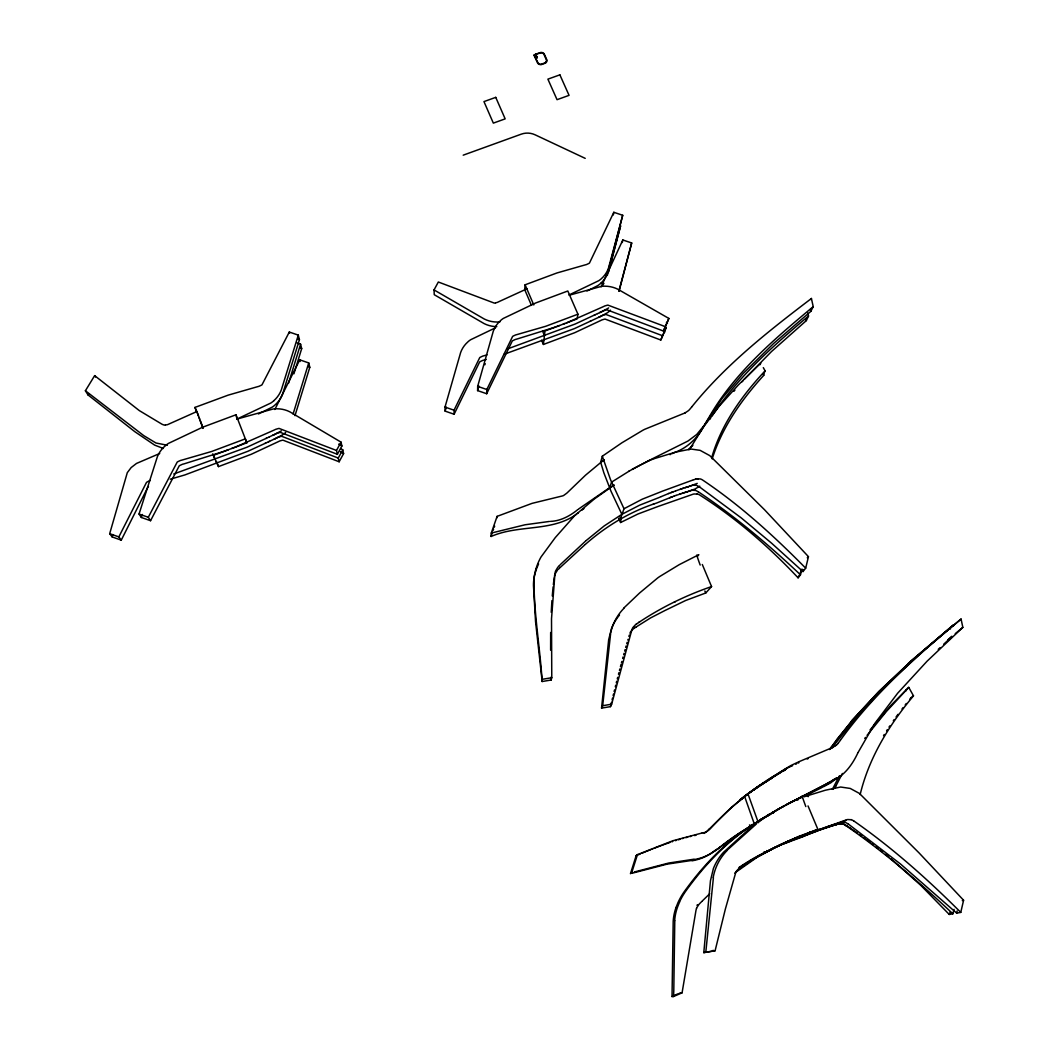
<?xml version="1.0" encoding="UTF-8"?>
<svg xmlns="http://www.w3.org/2000/svg" width="1049" height="1049" viewBox="0 0 1049 1049"><rect width="100%" height="100%" fill="white"/><g stroke="black" fill="none" stroke-linecap="round" stroke-linejoin="round"><path stroke-width="1.5" d="M550.659 632.455L550.62 650.183M555.485 327.039L517.236 338.958A61.983 58.18 3.7 0 1 515.334 339.47L512.909 340.597A16.889 15.958 4 0 1 512.292 340.964L486.684 393.729L477.597 390.608L477.675 386.36L493.266 331.261A27.628 26.133 5.1 0 1 500.399 320.732L501.094 320.076A24.271 22.947 4.9 0 1 503.35 318.411L535.685 302.977L567.811 290.993L577.933 314.202L577.173 318.896L544.995 330.973L543.408 344.465L574.747 332.69L600.185 320.758A60.436 56.58 7.7 0 0 601.877 319.932L604.381 319.198A16.456 15.46 9.7 0 0 605.076 319.066L660.791 340.02L666.128 327.642L664.555 326.724M486.684 393.729L486.828 389.507L512.62 336.401A17.007 16.05 4 0 0 513.236 336.034L515.675 334.906A62.402 58.534 3.7 0 0 517.59 334.395L545.729 326.278L577.933 314.202M674.782 920.734L673.786 990.859L673.55 996.524L672.029 996.55L673.196 921.35A49.355 47.743 65 0 1 676.028 907.516M551.236 612.314L551.918 600.618M576.74 514.023C552.102 532.118 518.599 524.33 491.102 536.485L491.286 533.062L497.095 516.37L532.066 503.363L561.176 496.243A24.442 23.707 -3.6 0 0 561.858 496.085L562.998 495.771A4.97 4.812 -3.5 0 0 564.178 495.089L566.106 493.673A12.313 11.906 -4.7 0 0 567.561 492.453L585.512 475.197L603.818 459.96M497.003 517.747L497.095 516.37M531.476 305.377L524.71 289.642L525.103 284.803L556.94 272.963L584.568 265.069A62.206 58.587 10.1 0 1 586.457 264.571L588.83 263.469A16.758 15.696 9.2 0 1 589.433 263.115L613.822 212.291L622.713 215.281L611.226 259.418M552.272 595.95L553.111 586.85M737.631 869.805L737.172 870.303A6.819 6.648 55.1 0 0 736.293 871.352L735.716 872.82A34.486 33.568 52.2 0 0 735.441 873.607L725.384 908.985L715.103 950.735L703.787 952.636L710.461 880.714L713.386 868.533A55.059 53.683 55.5 0 1 723.522 852.273L752.212 826.206M703.787 952.636L705.793 952.217L713.412 877.659M553.347 584.621L554.213 577.553M631.773 630.108L611.659 704.167L610.439 706.646L601.562 708.101L608.669 639.733L611.606 628.128A52.266 51.821 1.6 0 1 619.5 615.016M601.562 708.101L602.677 705.728L610.531 634.409M558.697 566.329L558.488 566.552A8.379 8.222 0.8 0 0 557.648 567.535A16.233 15.945 3.1 0 0 557.268 568.165L556.075 570.158A7.631 7.487 -0.2 0 0 555.406 571.443L555.065 573.082A39.744 39.01 6.5 0 0 554.921 573.973L551.512 618.805L551.774 677.72L551.158 680.014L542.176 681.509L535.541 621.519L533.469 585.447A47.257 46.156 13.5 0 1 534.439 575.862L535.528 571.797M692.615 480.127L662.247 491.22A47.349 44.937 -5.8 0 1 660.555 491.915L642.237 499.193L624.011 508.739L621.192 516.737L620.602 522.52L637.976 513.997L656.884 506.903A48.32 46.248 16 0 0 658.248 506.405L693.074 494.21A4.445 4.262 21.5 0 1 694.268 493.974A15.329 14.686 22.1 0 1 695.146 494.013L696.431 494.066A15.289 14.607 20.7 0 0 696.838 494.079L697.047 494.092M673.55 996.524L682.073 992.826L695.972 910.44A37.213 36.138 63.7 0 1 696.169 909.627L696.562 908.29M613.324 214.927L613.822 212.291M554.41 576.347L554.79 574.734M622.306 242.516L622.831 239.972L631.695 242.975L619.054 291.307M803.364 569.817L802.983 571.587L771.566 543.172L741.302 517.944L699.486 486.92M655.271 458.347L675.556 452.145L690.963 449.038L700.142 450.362L709.74 455.607L764.498 509.709L808.464 556.665L805.684 568.165L802.983 571.587M957.16 910.965L956.675 913.128L960.766 912.394L963.598 900.252L919.121 852.981L859.433 793.437L850.241 788.442L840.655 787.025L825.406 790.212L804.295 796.716M712.94 951.168L713.15 950.263M542.176 681.509C540.091 648.61 534.243 615.593 533.967 582.379A47.651 46.72 6.6 0 1 534.938 572.688L536.039 568.571M610.439 706.646L611.488 702.358M612.105 699.827L612.511 698.149M613.114 695.657L613.521 694.018M860.167 794.513C868.978 757.653 889.342 724.623 913.495 695.841L908.749 687.357L890.981 705.295L870.054 729.907M614.124 691.566L614.517 689.954M615.317 686.754L615.711 685.167M616.301 682.794L616.707 681.234M586.339 540.419L604.224 525.903L621.873 514.325L610.977 491.194L603.831 472.745L600.657 462.255L602.323 456.21L621.86 442.822L642.827 430.274A59.255 57.341 13.8 0 1 644.742 429.29L683.489 413.555A7.094 6.464 12.7 0 0 684.564 413.149M617.297 678.887L617.691 677.339M618.477 674.271L618.871 672.737M802.013 569.056L800.466 574.8L798.092 577.815C768.773 546.581 736.123 518.232 699.958 495.167A7.631 7.304 21.7 0 0 697.087 493.909M607.279 275.533L607.896 273.146M618.91 290.953L631.695 242.975M619.461 670.455L619.854 668.947M620.444 666.679L621.047 664.423M609.81 266.026L620.628 225.732L609.587 268.19M608.997 270.367L608.564 271.993M621.441 662.929L621.834 661.447M622.713 215.281L608.472 268.151A27.104 25.333 8.2 0 1 601.628 278.431L600.946 279.06A23.825 22.278 8.4 0 1 598.743 280.699L569.148 294.9M610.492 262.171L607.515 273.094A26.92 25.176 8.2 0 1 600.71 283.309M609.666 266.564L608.184 272.045M954.079 909.365L952.846 913.81L949.253 914.453L920.904 885.461L890.942 858.725M622.634 658.47L623.04 656.989M623.657 654.773L624.063 653.291M609.521 488.309L611.554 482.134L630.121 470.529L652.281 458.872M624.666 651.088L625.086 649.619M477.597 390.608L478.895 386.006M484.874 364.777L485.202 363.636M625.702 647.43L626.122 645.974M486.251 359.453L484.559 359.938A61.288 57.695 1.7 0 1 482.684 360.436L480.285 361.564A16.705 15.814 1.9 0 1 479.668 361.918L454.112 414.237L445.143 411.142L444.999 407.078L460.655 352.464A27.313 25.91 2.9 0 1 467.749 342.026L468.444 341.371A23.996 22.75 2.7 0 1 470.686 339.719L495.561 327.76M445.143 411.142L446.284 407.143M626.751 643.758L627.184 642.276M627.827 640.087L628.036 639.365M293.104 413.988L308.721 362.928L299.765 359.846L274.851 409.503M660.791 340.02L666.128 327.642M600.264 312.353L602.441 311.33A57.839 54.102 7.8 0 0 603.726 310.688L606.256 309.953A16.679 15.643 9.7 0 0 606.965 309.822L663.44 331.038L668.869 318.437L617.782 289.196A27.287 25.661 10.1 0 0 605.05 286.193L604.08 286.18A23.97 22.54 10 0 0 601.261 286.416L569.279 295.202M711.655 457.784C721.161 424.583 741.774 395.814 765.101 370.848L763.305 367.635M663.44 331.038L668.869 318.437M628.902 636.428L629.308 635.104M294.992 415.653L309.796 367.281L308.721 362.928M196.661 411.916L194.957 407.418L228.184 395.132L256.9 386.884A63.923 60.79 -13.5 0 1 258.854 386.36L261.345 385.219A17.217 16.286 -11.9 0 1 261.975 384.852L289.301 332.035L298.296 335.129L281.289 390.031A27.851 26.264 -12.2 0 1 273.802 400.718M298.296 335.129L299.437 339.679L282.561 394.24A27.654 26.094 -12.2 0 1 275.126 404.862L274.405 405.517A24.311 22.947 -12.2 0 1 272.084 407.209L260.677 412.886M288.567 383.147L300.578 344.164L297.247 343.023M293.93 373.811L294.271 372.683M294.441 372.133L301.692 348.596L300.578 344.164M637.464 854.594L636.14 855.722L630.449 873.686L631.708 872.716L637.464 854.594L672.96 840.721L701.755 833.076M112.938 534.57L112.177 536.944L121.264 540.143L147.542 487.837A23.393 22.16 -21.4 0 1 147.975 487.09L148.447 486.369M142.323 514.482L141.353 517.472L150.558 520.697L179.248 465.835A17.413 16.43 -19 0 0 179.89 465.454L182.434 464.274A63.583 59.714 -17.2 0 0 184.414 463.75L224.224 451.28M141.353 517.472L139.045 514.036L157.389 456.669A28.244 26.71 -19.1 0 1 166.122 445.13M112.177 536.944L109.686 533.679L127.296 472.666L131.177 467.552L136.488 463.448L159.723 453.496M712.192 458.885C722.105 427.258 741.617 399.617 763.751 375.332A119.18 27.34 -25.5 0 1 765.062 370.861M491.102 536.485L491.797 534.413M492.151 533.39L492.506 532.354M493.214 530.283L493.568 529.26M494.289 527.188L494.656 526.165M676.015 907.516L677.942 902.691A69.693 67.293 63.4 0 1 683.948 892.096C701.742 867.3 722.774 844.615 748.383 827.74M629.951 633.216L630.41 632.154A6.11 6.071 -8 0 1 631.196 631.144L631.616 630.685M760.079 364.672L760.735 363.138L738.444 384.839L719.312 406.081L702.922 427.704L689.429 449.628M950.25 912.053L949.253 914.453M801.515 570.066L800.872 571.561M800.557 572.295L799.915 573.777M679.595 901.93L677.654 906.782A49.801 48.346 64.2 0 0 674.651 920.72M799.259 575.258L798.092 577.815M622.831 239.972L601.116 286.783A26.736 25.032 8.2 0 0 603.949 283.309M744.226 379.358L771.553 351.481L806.353 320.588L808.53 316.011L807.691 313.048M454.112 414.237L454.033 410.198L479.76 357.552A16.823 15.919 1.9 0 0 480.376 357.198L482.789 356.07A61.707 58.049 1.8 0 0 484.69 355.559L487.024 354.89M810.929 299.516L811.428 298.48L813.211 306.662L810.825 311.369L773.611 343.482L743.216 373.444L722.184 398.266L704.679 424.766L696.746 434.456L687.96 441.039L652.609 458.675M858.003 752.618L874.787 723.482L897.629 693.245L927.08 661.198L962.838 627.381L961.068 619.054L921.953 651.98L886.589 684.905L858.292 714.867L835.555 743.308M857.728 753.195C852.234 764.826 844.157 776.076 831.857 781.072M150.558 520.697L148.302 517.288L177.215 462.058A17.531 16.535 -18.9 0 0 177.871 461.665L180.428 460.485A64.028 60.095 -17.1 0 0 182.434 459.947L211.701 451.463L245.322 438.862L246.869 442.796L213.288 455.384L212.711 453.876M121.264 540.143L118.839 536.904L146.427 482.527A2.15 2.032 -21.5 0 1 146.978 482.081L147.162 481.976A14.358 13.519 -21.1 0 0 147.581 481.753L148.46 481.242A11.487 10.857 -21.6 0 1 149.181 480.848A4.799 4.537 -21.4 0 1 150.112 480.547L150.256 480.508M835.751 786.265L841.704 774.791M841.941 774.346L842.426 773.454M273.933 434.758L275.638 433.945A59.452 56.056 -12.5 0 0 276.988 433.276L279.637 432.516A17.125 16.233 -12.2 0 0 280.358 432.372L337.372 454.296L336.48 450.467L341.03 442.14L289.904 411.864A28.035 26.631 -13 0 0 276.962 408.782L275.966 408.756A24.625 23.38 -12.8 0 0 273.055 409.018L236.799 419.128L270.734 403.078A24.481 23.091 -12.1 0 0 273.068 401.387L273.815 400.744M337.372 454.296L341.895 446.009L341.03 442.14M213.288 455.384L218.494 466.608L251.17 454.322L277.801 441.904A62.101 58.6 -12.6 0 0 279.572 441.039L282.181 440.278A16.889 16.037 -12.3 0 0 282.889 440.147L339.142 461.77L338.263 458.059L342.748 449.824L340.637 448.579M339.142 461.77L343.587 453.601L342.748 449.824M496.78 326.619A26.894 25.307 3.6 0 1 484.179 323.63L434.247 294.703L434.037 289.917L438.338 282.011L494.407 303.135A16.758 15.801 3.7 0 1 495.115 303.004M839.462 775.801L833.037 788.074A10.451 10.057 38 0 1 832.303 789.307M708.403 418.367L704.574 424.766M708.547 418.118C733.92 373.26 774.123 339.168 813.211 306.662M165.152 425.002A3.606 3.383 -18 0 1 164.273 425.081L162.975 424.648A26.277 24.678 -16.8 0 1 161.9 424.163L139.307 410.592L94.646 375.634L85.402 390.752L88.024 394.935L134.783 431.65L154.662 445.117L163.395 448.474M704.377 425.291C697.978 437.735 687.501 447.949 674.153 452.657M883.546 735.664L884.281 734.47M710.003 419.076L710.632 418.092M88.877 393.611L88.024 394.935M886.575 730.838L887.375 729.606M712.087 415.863C737.88 377.076 773.152 345.79 808.53 316.011M889.001 727.127L889.827 725.882M893.302 720.82L894.207 719.535M840.537 740.043C873.987 693.625 917.298 655.428 961.068 619.054M840.236 740.476L838.112 743.308M896.069 716.952L897.996 714.33M832.434 745.682L836.014 740.817M831.831 746.508L830.415 748.396L798.643 761.849M864.743 738.457L865.517 737.408M834.952 744.134L833.103 746.56A12.667 11.932 25.9 0 1 831.28 748.475M829.497 749.406L850.647 722.459M836.394 739.951L851.591 721.358M867.077 735.297L886.287 711.602L908.749 687.357M902.022 708.98L903.071 707.629M830.27 748.58L830.008 748.92A12.391 11.801 30.4 0 1 829.575 749.484M905.221 704.889L906.323 703.499M691.724 406.96L689.599 409.503A12.063 10.831 9.6 0 1 687.475 411.326L685.364 412.663M691.868 406.763C725.711 364.646 768.642 330.999 811.428 298.48M697.336 556.481L698.818 554.685L679.201 564.677L659.769 576.491A56.725 56.384 21.6 0 0 657.71 577.933L639.575 593.013L623.696 608.132M665.263 610.374L685.653 600.487L705.767 592.987L711.563 586.561L702.306 564.506M733.92 391.303L734.89 390.149M909.732 699.29L910.899 697.873M851.08 721.555L877.869 692.825L908.146 663.886M852.024 720.453L879.114 691.147L909.785 662.404M742.036 381.81L743.125 380.59M631.734 630.554L632.481 629.741A15.407 15.315 -2.7 0 1 633.058 629.138A7.055 7.015 -7.7 0 1 633.989 628.417L634.055 628.364M708.809 829.497L731.297 807.507L750.573 791.89M708.416 829.943L709.006 829.274M634.409 625.873L634.789 625.453A16.391 16.325 -62.1 0 1 635.406 624.824A7.553 7.513 -59.4 0 1 636.363 624.063L636.691 623.84M633.898 626.423L633.452 626.909A6.478 6.438 -61.9 0 0 632.613 627.945L632.049 629.361A32.663 32.624 -60.6 0 0 631.773 630.108M738.155 869.241L738.548 868.808A17.282 16.836 54.4 0 1 739.178 868.166A7.959 7.763 55.2 0 1 740.174 867.392L740.424 867.221M726.891 850.424L756.499 823.845M560.638 564.296L586.037 540.655M692.865 445.366L688.328 449.615M560.166 564.795L559.13 565.883M559.93 567.706L585.132 544.562M559.471 568.191L558.448 569.253M702.083 901.183L709.753 893.709M701.715 901.55L699.945 903.32A12.876 12.536 64.5 0 0 698.621 904.894L697.244 906.979A6.228 6.058 65.4 0 0 696.536 908.277M836.945 777.729L831.044 782.62L823.36 786.829M938.239 649.344L940.035 647.653M943.694 644.23L951.299 637.241M947.876 639.824L951.823 636.245M908.329 663.361L953.436 624.942L953.685 625.624M909.994 661.867L953.436 624.942M955.246 633.662L962.838 627.381M740.45 800.492L740.188 799.626L744.816 795.994M600.736 283.335L600.028 283.938A23.655 22.134 8.4 0 1 597.838 285.564L589.145 290.009M834.807 778.987L827.897 783.813L804.19 795.824M285.695 432.476L284.948 433.106A24.206 22.947 -12.6 0 1 282.64 434.797L275.258 438.652M784.154 770.504L785.124 769.743M753.523 825.13L757.142 822.259A56.082 54.653 52.1 0 1 759.161 820.803L764.983 817.053M734.733 873.109L735.637 872.362M836.499 777.991L825.275 784.678M757.863 822.744L761.994 819.492A59.387 58.128 48.7 0 1 764.118 817.997L768.799 814.981M735.952 872.112L757.339 857.112L780.535 844.668M741.446 798.577L742.207 799.036M699.735 486.133L695.107 488.991L687.934 491.535M719.208 847.658L719.942 847.081M720.191 846.897L724.164 843.789M721.646 846.123L738.194 833.863L756.578 822.324M779.04 773.034C753.287 787.681 730.445 806.825 710.409 828.566A13.309 13.047 52.1 0 1 708.94 829.89L706.934 831.411A5.389 5.284 54 0 1 705.741 832.172L704.548 832.5A26.356 25.884 52.7 0 1 703.84 832.657L702.083 833.011M718.971 847.854L715.248 850.7M721.161 846.504L717.398 849.388M578.301 509.224L607.305 489.293M585.434 544.326C606.047 526.152 630.029 511.637 656.241 503.166A46.195 44.858 8.3 0 0 657.88 502.523L672.383 496.728M577.579 509.775C569.869 516.003 560.586 521.012 550.489 521.392M705.387 832.473L704.849 832.893A5.35 5.219 54.8 0 1 704.128 833.404M577.697 513.302L578.484 512.686M724.492 843.54L728.137 840.8M785.478 769.455L786.265 768.865M705.531 832.355L706.829 831.385A13.191 12.876 53.3 0 0 708.298 830.1M581.684 510.273L582.641 509.552M754.585 824.711L744.528 796.217L753.248 789.871M737.919 869.909L740.384 868.087M740.188 799.626L745.196 795.955M582.969 509.316L583.926 508.608M728.478 840.564L732.464 837.692M745.537 795.522L746.56 794.762M600.657 462.255L604.158 459.764M745.918 795.444L752.435 790.867M742.233 866.736L744.711 864.979M746.259 794.958L748.422 793.424M750.953 791.641L763.016 783.459M753.982 789.346L755.45 788.324M782.816 770.333L747.937 793.778L758.283 822.521M752.408 790.618L755.66 788.363M732.805 837.456L748.619 827.241M756.565 787.55L758.388 786.291M834.938 746.062L834.558 746.324M745.341 864.56L747.832 862.855M638.697 622.49L639.588 621.873M753.156 790.369L759.764 785.963M835.306 745.8L835.961 745.367M749.694 826.835L752.343 825.039L749.629 826.651M759.869 785.281L760.604 784.783M636.363 624.063C659.559 608.263 685.036 595.675 711.563 586.561M636.114 627L635.078 627.682M636.245 626.909L650.511 617.953L664.922 610.531M757.129 787.366L759.332 785.885M739.007 867.471L739.755 866.972M740.083 866.749L741.276 865.949M752.33 825.052C725.947 842.478 704.01 865.622 685.692 891.23A70.388 68.224 61.4 0 0 679.529 901.891M743.361 865.281L742.456 865.884M762.099 783.787L762.833 783.288M757.916 821.446L762.243 818.64M613.796 485.254L594.429 498.918L575.232 515.138A59.819 58.377 -0.2 0 0 574.341 516.029L555.262 537.612L541.009 557.006A57.761 56.594 4.3 0 0 536.065 568.584M634.134 628.312L634.488 628.076M753.667 824.199L752.644 824.842L780.364 807.966M758.886 820.777L750.245 826.586L750.586 827.425M748.462 862.435L750.979 860.783M751.543 825.707L750.219 826.586L749.497 824.92M741.997 865.477L742.718 864.992M760.813 784.901L761.548 784.416M756.88 822.088L758.952 820.751M740.948 866.88C760.604 853.689 781.951 842.819 804.478 835.476A48.228 47.048 44.9 0 0 806.209 834.82L817.171 830.415M743.085 864.756L744.502 863.838M763.751 782.974L765.98 781.544L764.511 782.488M614.098 485.031L607.633 489.096M767.33 780.338L768.078 779.853M761.246 784.993L761.994 784.521M757.968 821.367L761.574 819.059M762.728 784.036L763.475 783.564M753.012 824.619L754.034 823.976M757.614 821.59L756.958 822.023L758.624 820.947M769.573 778.896L770.333 778.41M766.727 781.072L769.73 779.171L768.956 779.643M764.223 783.092L764.97 782.606M751.609 860.377L754.152 858.79M767.462 780.587L768.209 780.115M760.905 819.492L761.915 818.836M745.196 863.393L747.858 861.74M765.704 782.134L766.465 781.662M771.828 777.466L776.365 774.647M763.987 817.696L765.704 816.607M281.368 430.877L274.497 434.483M771.225 778.24L770.477 778.699L771.579 778.017M767.212 781.203L768.707 780.272M765.285 816.751L762.977 818.272L763.593 817.787M766.176 816.306L768.471 814.889M769.166 814.758L789.307 803.023L824.186 785.203M759.961 820.108L760.63 819.689M760.289 819.912L761.967 818.876M767.553 815.453L770.333 813.762L769.009 814.522M780.194 772.326L780.954 771.854L777.912 773.703M761.613 819.085L764.944 816.961M768.248 815.021L769.638 814.181M754.782 858.397L772.575 848.746M783.996 769.625L789.871 766.111A62.035 59.977 51.6 0 1 791.457 765.259L797.843 762.23M781.335 771.618L786.37 768.681M776.876 774.791L778.017 774.096L777.27 774.555M774.595 776.181L773.467 776.863L776.509 775.014M775.355 775.722L776.116 775.25M779.538 773.165L778.778 773.638L779.918 772.943M770.976 778.883L771.723 778.424M760.263 820.174L762.295 818.954M748.514 861.334L751.189 859.734M762.951 818.272L763.633 817.866M767.658 815.322L766.281 816.148L767.645 815.335M770.556 813.618L775.447 810.746M781.741 771.395L783.275 770.49M762.977 818.548L765.023 817.341M783.642 770.228L785.57 769.114A61.878 59.57 44.6 0 1 787.511 768.078L788.297 767.684M780.679 772.484L780.312 772.746M751.53 859.537L753.234 858.554M752.172 825.039L751.136 825.629M800.059 797.699L830.375 781.793M621.873 514.325L639.615 505.185L657.435 498.17A45.513 44.097 -0.7 0 0 659.087 497.528L661.027 496.688M782.213 771.592L783.38 770.949M628.771 471.303L629.439 470.909M775.211 810.877L776.614 810.064M766.386 816.555L770.504 814.221L769.809 814.614M799.705 797.896L798.302 798.695M769.691 814.312L766.321 816.266L770.372 813.932M772.418 812.542L773.782 811.769M776.142 810.339L779.656 808.346M767.068 816.161L768.445 815.375M753.575 858.357L758.702 855.538M777.322 809.671L778.017 809.264M778.725 808.871L779.433 808.477M771.723 813.159L773.769 812.031L771.736 813.159L772.405 812.778M763.646 853.23C761.889 854.043 765.77 852.706 763.987 851.945M632.141 469.388L634.842 467.893M797.581 799.089L796.165 799.823L797.83 798.958M780.128 808.084L781.072 807.573M795.312 800.203L781.544 807.31L782.475 806.799M798.591 798.551L799.784 797.896M780.836 807.704L781.767 807.179M771.88 813.46L773.952 812.332L773.257 812.713M675.228 601.772L674.192 602.336M782.252 806.93L783.183 806.419M800.19 797.66L804.295 795.47M635.51 467.513L640.965 464.655M782.96 806.55L784.6 805.658M764.065 853.007L772.234 848.929M779.158 845.337L764.551 852.745M774.267 847.854L772.916 848.575M780.404 844.891L798.263 836.564L817.866 829.339L808.018 805.92M759.056 855.355L767.37 851.224M779.341 845.468L773.533 848.313M785.308 805.278L788.979 803.35M846.097 820.344L837.81 823.465M803.888 796.545L821.865 787.55M697.257 483.379L689.442 486.316M786.501 804.662L787.563 804.111M791.851 801.908L795.811 800.007M787.917 803.927L788.861 803.429M790.776 802.459L791.484 802.092L789.7 802.983M771.671 849.021L775.657 847.028L774.988 847.592M641.647 464.274L646.118 462.084M843.16 821.852L834.82 824.934M789.582 803.062L790.29 802.695M672.029 996.55L675.241 995.016M785.308 769.966L784.534 770.359A61.786 59.347 45.1 0 0 782.593 771.382M669.983 454.663L670.678 454.322M647.508 461.429L646.472 461.927M795.417 800.099L794.014 800.885M791.851 801.921L793.647 801.056M672.068 453.653L673.812 452.814M780.063 844.878L782.606 843.671M789.084 767.304L790.251 766.753M780.417 844.707L786.291 841.98M769.861 850.005L772.798 848.641M770.517 849.782L768.773 850.595M601.352 311.855L607.882 308.393A23.734 22.265 9.2 0 0 608.617 307.895M275.821 438.377L276.949 437.853A59.046 55.715 -12.6 0 0 278.3 437.184L280.909 436.423A17.007 16.128 -12.3 0 0 281.63 436.279L338.263 458.059M594.245 315.172L595.308 314.674M590.154 321.309L598.953 317.191M590.679 321.06L574.367 328.625L504.044 354.3M599.897 316.746L606.925 313.048A23.576 22.134 9.2 0 0 609.115 311.422L609.81 310.819A26.815 25.176 9 0 0 610.452 310.163M265.948 438.469L269.357 436.869M266.512 438.207L247.026 447.215L173.754 473.978M268.439 441.826L269.541 441.301M265.607 443.137L247.944 451.254L184.912 474.922L170.266 479.209M597.497 313.638L575.114 324.049L507.257 349.029M597.537 313.625L600.434 312.274M599.713 312.615L600.998 312.012M598.809 317.244L599.53 316.916M599.359 316.995L601.523 315.972A57.459 53.774 7.8 0 0 602.795 315.343L605.312 314.608A16.561 15.551 9.7 0 0 606.007 314.477L662.103 335.562M795.745 764.196L796.532 763.829M801.947 835.633L817.866 829.339M258.395 413.949L259.536 413.424M269.305 436.895L272.937 435.217M273.356 435.02L274.13 434.666M588.056 290.521L586.955 291.019M265.056 443.399L274.864 438.823M275.454 438.561L274.117 439.177M782.829 843.566L785.596 842.295M272.792 435.283L273.553 434.929M791.038 766.386L792.611 765.665M776.26 846.831L775.67 847.277L780.272 845.022M798.119 763.095L798.905 762.728M776.929 846.53L778.935 845.612M786.068 842.085L794.001 838.689M661.355 496.544L668.882 493.423M786.763 841.77L794.709 838.4M524.71 289.642L526.965 288.803L499.403 301.43A62.075 58.81 5.7 0 0 497.659 302.269L495.666 302.912M778.384 846.045L780.941 844.72M779.761 845.442L782.292 844.13M676.028 994.662L677.877 993.888M807.258 759.03L808.058 758.676M780.443 845.153L782.96 843.842M806.393 835.004L808.084 834.283M636.14 855.722L638.212 854.843M805.029 835.817L802.249 836.971A51.152 49.29 50.1 0 1 800.833 837.495L781.82 844.563M638.907 854.542L640.296 853.952M806.419 835.214L803.337 836.289A48.91 47.625 49.9 0 1 801.606 836.932L791.156 840.564M807.061 834.716L820.934 829.471M641.7 853.361L643.798 852.483M782.502 844.275L790.146 841.219M644.492 852.194L645.896 851.618M646.604 851.329L648.702 850.464M807.822 834.637L817.066 831.11M649.41 850.175L650.813 849.611M794.486 838.505L809.54 833.076A50.116 48.726 34.8 0 0 811.31 832.408L846.53 819.82A11.854 11.369 55 0 1 847.094 819.636A3.226 3.095 53.3 0 1 847.697 819.544L847.998 819.531A15.407 14.791 55.3 0 1 848.89 819.584L850.201 819.662A15.735 14.961 48.8 0 0 850.687 819.689A8.523 8.195 56.4 0 1 851.106 819.702M652.229 849.047L652.924 848.759M795.181 838.217L798.027 837.115M654.34 848.208L656.451 847.382M671.53 492.414L668.554 493.554M657.159 847.107L659.283 846.307M679.188 993.364L680.486 992.879M670.862 492.663L675.543 490.932M799.443 836.564L801.58 835.765M225.417 450.834L228.407 449.719M235.959 446.887L273.855 430.208A63.399 59.714 -12.4 0 0 275.677 429.329L278.326 428.556A17.243 16.338 -12.1 0 0 279.06 428.412L336.48 450.467M556.626 326.606L559.484 325.531M566.722 322.817L602.939 306.832A61.668 57.616 7.7 0 0 604.67 305.98L607.227 305.246A16.784 15.748 9.7 0 0 607.922 305.115L664.791 326.449M669.708 497.724L671.373 497.095M563.287 324.102L565.005 323.459M231.79 448.447L234.766 447.333M672.186 492.165L673.196 491.784M659.978 846.032L661.394 845.507M236.995 419.076L235.986 414.775L202.457 427.284L168.509 443.373A25.805 24.402 -19.1 0 0 166.096 445.091M824.855 827.635L816.817 830.546M815.676 831.359L837.797 823.963A11.657 11.264 49.1 0 1 838.361 823.78A3.173 3.068 48.5 0 1 838.951 823.688L839.239 823.675A15.145 14.634 49.5 0 1 840.131 823.701L841.875 823.832A16.338 15.617 51.1 0 0 842.295 823.845L842.517 823.858M799.81 798.263L799.076 798.538A49.028 47.585 51.4 0 0 797.227 799.272A50.758 49.355 53.8 0 0 795.43 800.112M818.548 829.903L821.682 828.749M671.701 496.977L674.061 496.125M662.811 844.996L664.214 844.484M817.42 830.716L818.81 830.218M463.199 155.173L521.274 134.154A16.876 15.551 4.9 0 1 535.108 134.81L585.211 158.36M675.871 490.814L681.929 488.716M674.061 496.125L676.094 495.403M830.323 748.383L831.87 747.832A7.513 7.055 36.2 0 0 832.972 747.386L833.116 747.281A20.206 18.934 33.6 0 0 833.811 746.862M665.63 843.973L667.741 843.226M820.921 829.471L829.759 826.507M838.138 824.081L835.581 824.934M676.081 495.403L680.486 493.909M801.305 797.738L802.052 797.476M824.842 827.648L832.211 825.196M668.436 842.99L669.852 842.504M654.917 458.465L650.983 459.855A45.553 44.386 7.1 0 0 649.252 460.642M680.237 489.28L681.26 488.939M838.295 824.016L838.374 823.99A4.76 4.55 52.7 0 1 839.62 823.727A16.469 15.735 53.6 0 1 840.537 823.78L840.734 823.78M679.437 494.249L680.84 493.791M824.802 828.133L825.865 827.779M828.356 826.455L827.648 826.691M693.271 479.931L695.605 479.196M653.225 504.202L653.894 503.979M695.382 479.275L696.064 479.052A10.215 9.861 23.7 0 1 696.523 478.895A3.003 2.885 21.6 0 1 697.1 478.816L697.388 478.803M682.204 488.624L682.951 488.375M680.775 493.804L685.299 492.348M682.545 488.506L683.292 488.257M829.366 826.114L830.126 825.865M671.963 841.796L672.658 841.573M827.228 827.333L828.356 826.966M683.24 488.283L686.02 487.392M682.138 493.358L685.64 492.243M685.023 487.706L686.702 487.169M832.25 825.183L835.109 824.291M829.785 826.507L834.348 825.091M832.604 825.065L834.755 824.396M830.139 826.389L831.936 825.825M686.138 487.352L687.724 486.854M689.285 486.369L692.156 485.425A3.881 3.763 9.3 0 1 693.297 485.189M688.249 491.443L690.911 490.565A10.896 10.556 10.6 0 1 691.461 490.381A2.95 2.859 10 0 1 692.012 490.289L692.301 490.276A14.07 13.637 10.6 0 1 693.14 490.289L694.386 490.355A14.424 13.952 9.4 0 0 694.844 490.368A7.802 7.553 10.5 0 1 695.238 490.381M675.464 840.669L676.172 840.459M836.446 824.435L835.017 824.881M689.101 486.434L687.252 487.011M685.443 492.309L686.334 492.033M808.11 796.624L808.477 796.506M838.112 823.373L840.8 822.482A4.17 4.026 48.4 0 1 841.993 822.246A14.843 14.358 49.7 0 1 842.871 822.324L844.17 822.416A14.87 14.371 46.1 0 0 844.563 822.442L844.786 822.442M687.606 486.893L688.655 486.579M686.19 492.073L687.606 491.64M685.823 492.191L687.711 491.601M832.657 825.602L834.689 824.986M836.892 823.74L834.899 824.357M837.259 823.635L835.673 824.121M678.27 839.803L680.355 839.187M682.453 838.584L683.148 838.4M634.343 871.981L668.711 863.039L693.992 859.21M631.747 873.332L667.085 864.14L692.104 860.39M631.708 872.716L632.363 872.532M491.286 533.062L525.077 524.775L549.427 521.445M685.928 837.64L687.659 837.194M690.072 836.591L690.753 836.433M602.677 705.728L611.659 704.167M542.713 679.227L551.774 677.72M694.582 835.568L695.959 835.266M705.78 952.23L715.103 950.735M165.506 424.95L166.503 424.832A11.46 10.765 -17.6 0 0 167.302 424.701A5.966 5.612 -17.8 0 0 168.312 424.307L196.845 411.549L202.955 428.372M681.378 992.852L682.073 992.826M167.355 445.248L155.973 443.006L143.726 435.61L85.402 390.752M842.295 823.845L842.373 823.845A8.379 8.09 49 0 0 841.901 823.819A15.433 14.935 47 0 1 841.429 823.793L841.075 823.767M695.382 485.32L694.32 485.254A16.168 15.709 10.1 0 0 693.297 485.254M698.241 478.842L699.513 478.921A14.673 13.899 19.3 0 0 699.971 478.947A7.933 7.671 24.2 0 1 700.365 478.96A8.222 7.894 22.6 0 1 702.791 480.14C740.292 505.264 773.992 536.052 805.684 568.165M477.675 386.36L486.828 389.507M297.772 339.102L299.437 339.679M300.04 348.032L301.692 348.596M444.999 407.078L454.033 410.198M308.131 366.704L309.796 367.281M139.045 514.036L148.302 517.288M109.686 533.679L118.839 536.904M666.43 322.463L667.492 323.066M663.742 331.536L664.791 332.14M434.037 289.917L484.297 319.027A27.064 25.451 3.6 0 0 496.99 322.03L497.96 322.043A23.799 22.383 3.6 0 0 499.888 321.912M338.709 444.12L341.895 446.009M340.44 451.726L343.587 453.601M853.716 820.882C892.306 847.749 927.565 879.18 960.766 912.394M698.516 491.915C734.982 516.292 768.629 544.693 800.466 574.8M846.989 825.917L845.428 824.947A7.487 7.159 52.9 0 0 842.544 823.675M847.172 826.035L850.267 828.081M845.769 825.524C883.874 851.84 919.239 881.986 952.846 913.81M848.497 824.186L900.514 864.009L956.675 913.128M850.49 828.238L851.185 828.71M852.09 829.326L854.292 830.847M855.21 831.477L857.518 833.09M859.393 834.414L861.727 836.092M864.088 837.797L865.032 838.492M866.946 839.895L868.874 841.337M869.372 841.691L870.342 842.426M872.322 843.921L873.306 844.681M876.321 846.989L878.354 848.562M880.399 850.175L882.471 851.814M885.605 854.345L888.791 856.954M905.746 689.665L906.375 690.662M762.846 373.89L763.751 375.332M94.646 375.634L95.446 376.984M624.011 508.739L610.531 479.708L602.323 456.21M766.635 850.595L767.068 851.473M619.92 517.223L620.746 518.901M620.602 522.52L618.556 518.363M705.767 592.987L704.849 590.967M194.957 407.418L196.714 411.274M809.998 831.66L810.484 832.736M525.103 284.803L533.784 304.944M542.608 331.209L544.457 335.523M541.572 340.204L543.408 344.465M752.382 827.189L751.307 824.645M235.986 414.775L246.869 442.796M216.789 462.176L218.494 466.608M216.212 461.429L216.776 462.924M203.073 427.874L200.228 420.452M213.327 454.689L215.045 459.187M949.961 627.604L950.473 628.967M197.396 413.018L198.523 415.994M199.1 417.476L199.664 418.957M805.855 319.014L806.353 320.588M797.463 799.168L797.791 800.203M289.301 332.035L289.603 333.176M299.765 359.846L300.198 361.485M810.366 309.429L810.825 311.369M551.092 677.077L551.158 680.014M647.43 461.258A47.192 46.195 10.5 0 1 649.174 460.459M807.271 557.78A84.431 11.657 -24 0 1 808.438 556.678M697.388 478.855A14.332 13.821 22.4 0 1 698.241 478.895M696.025 485.176A9.795 9.507 10.1 0 1 699.342 487.077M685.403 412.716A19.092 17.322 11 0 1 684.735 413.109M695.277 490.276A11.5 11.159 10.3 0 1 698.398 492.06M557.557 570.132A8.772 8.576 10 0 0 556.599 571.508L555.327 573.593A5.52 5.389 9.7 0 0 554.777 574.734M535.659 571.456A57.249 55.899 13.4 0 1 538.583 563.969M700.181 565.057A216.986 192.465 43.1 0 1 696.733 555.118M610.361 634.383A50.431 50.326 -43.4 0 1 623.893 608.328M805.829 806.576A227.03 200.739 54.1 0 1 802.079 796.007M713.176 877.607A53.25 51.86 53.5 0 1 727.036 850.582M911.043 697.755A124.149 6.661 -23.3 0 1 913.469 695.854M832.972 789.346A17.308 16.587 41.2 0 1 833.457 789.058M835.66 786.226A8.825 8.444 34.5 0 1 834.532 788.324M696.995 905.339A12.772 12.391 65 0 1 697.467 904.723M842.373 823.675A12.326 11.919 49.4 0 1 845.664 825.655M838.138 743.335A12.772 11.893 31.1 0 1 836.014 745.419M963.559 900.265A88.077 4.314 -22.1 0 1 962.313 900.593M851.132 819.597A8.812 8.444 54.5 0 1 853.65 820.961M844.851 822.219A10.503 10.162 49.5 0 1 848.366 824.33M717.162 849.1A50.365 49.5 58 0 1 694.058 859.59M715.012 850.411A50.037 48.975 56.9 0 1 692.17 860.77M546.109 61.812L545.782 62.258A2.872 2.609 5.3 0 1 544.877 62.927L541.205 64.199A2.885 2.636 5.2 0 1 540.038 64.173L538.898 63.714A3.029 2.767 5.2 0 1 538.058 62.953L533.915 54.836L537.678 63.189A3.422 3.121 5.2 0 0 538.648 64.068L539.947 64.579A3.265 2.977 5.2 0 0 541.284 64.618L545.388 63.137A3.317 3.016 5.3 0 0 546.345 62.297L546.516 62.022A3.737 3.396 5.3 0 0 546.883 61.13A3.265 2.977 5.3 0 0 546.883 59.911L544.208 53.905A3.291 2.99 5.2 0 0 543.264 53.027A3.685 3.344 5.2 0 0 541.979 52.516A3.317 3.016 5.2 0 0 540.641 52.502L535.095 54.417L540.72 52.922A2.885 2.623 5.2 0 1 541.887 52.935L543.002 53.381A2.845 2.596 5.2 0 1 543.828 54.142L546.437 59.99A2.832 2.583 5.3 0 1 546.424 61.039A3.252 2.963 5.3 0 1 546.109 61.825M772.733 777.309L771.972 777.768L772.72 777.322M772.392 812.555L771.736 812.936L772.392 812.555M767.724 851.067L768.419 850.752L767.724 851.067M495.744 97.36L483.956 101.596L493.345 123.126L505.159 118.865L495.744 97.36M559.878 74.846L547.893 79.147L557.045 99.681L569.056 95.354L559.878 74.846M536.288 55.256L535.751 55.899L536.288 55.256M536.773 56.331L536.236 56.987L536.773 56.331M537.258 57.42L536.721 58.075L537.258 57.42"/></g></svg>
